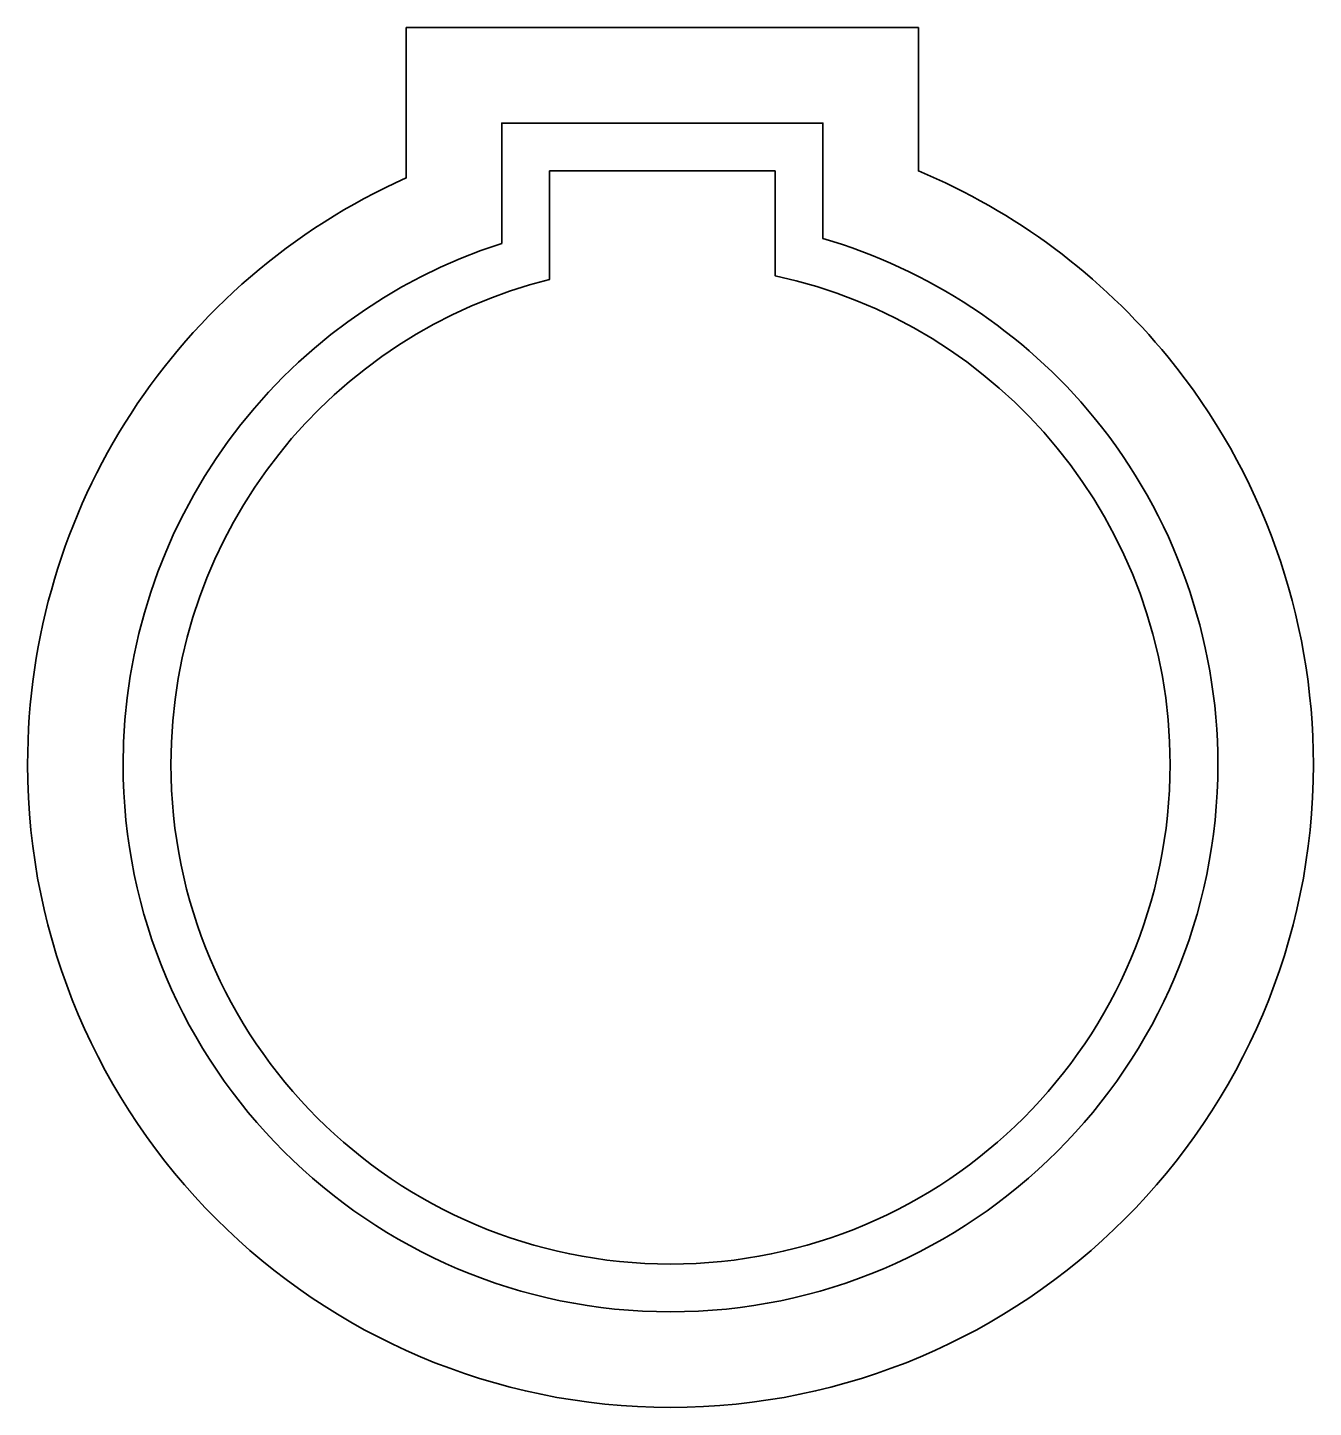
# Model space of a CAD drawing. Extents: x 165 to 434, y -595 to -306.
import ezdxf

# ---------------------------------------------------------------- set-up
doc = ezdxf.new("R2010")
doc.units = 0
doc.header["$MEASUREMENT"] = 0
doc.layers.add('Layer 1', color=7, linetype='Continuous', lineweight=0)

msp = doc.modelspace()

# ---------------------------------------------------------------- linework, layer by layer
at = {"layer": 'Layer 1', "color": 250, "lineweight": 35, "true_color": 0x231f20}
for points, knots in [([(299.55, -594.63), (225.35, -594.63), (164.98, -534.26), (164.98, -460.06), (164.98, -406.42), (196.28, -358.79), (244.24, -337.32), (244.24, -337.32), (244.24, -305.87), (244.24, -305.87), (244.24, -305.87), (351.44, -305.87), (351.44, -305.87), (351.44, -305.87), (351.44, -335.88), (351.44, -335.88), (371.73, -344.34), (389.6, -357.63), (403.71, -374.85), (423.32, -398.8), (434.12, -429.06), (434.12, -460.06), (434.12, -534.26), (373.75, -594.63), (299.55, -594.63)], [0, 0, 0, 0, 1, 1, 1, 2, 2, 2, 3, 3, 3, 4, 4, 4, 5, 5, 5, 6, 6, 6, 7, 7, 7, 8, 8, 8, 8]), ([(299.55, -574.63), (236.38, -574.63), (184.98, -523.23), (184.98, -460.06), (184.98, -409.95), (217.19, -366.19), (264.24, -351.04), (264.24, -351.04), (264.24, -325.87), (264.24, -325.87), (264.24, -325.87), (331.44, -325.87), (331.44, -325.87), (331.44, -325.87), (331.44, -350.01), (331.44, -350.01), (353.57, -356.42), (373.51, -369.54), (388.24, -387.52), (404.93, -407.91), (414.12, -433.67), (414.12, -460.06), (414.12, -523.23), (362.72, -574.63), (299.55, -574.63)], [0, 0, 0, 0, 1, 1, 1, 2, 2, 2, 3, 3, 3, 4, 4, 4, 5, 5, 5, 6, 6, 6, 7, 7, 7, 8, 8, 8, 8]), ([(404.12, -460.06), (404.12, -517.82), (357.3, -564.63), (299.55, -564.63), (241.79, -564.63), (194.98, -517.82), (194.98, -460.06), (194.98, -411.04), (228.71, -369.89), (274.24, -358.58), (274.24, -358.58), (274.24, -335.87), (274.24, -335.87), (274.24, -335.87), (321.44, -335.87), (321.44, -335.87), (321.44, -335.87), (321.44, -357.8), (321.44, -357.8), (368.69, -367.85), (404.12, -409.82), (404.12, -460.06)], [0, 0, 0, 0, 1, 1, 1, 2, 2, 2, 3, 3, 3, 4, 4, 4, 5, 5, 5, 6, 6, 6, 7, 7, 7, 7])]:
    msp.add_open_spline(points, degree=3, knots=knots, dxfattribs=at)

doc.saveas('drawing.dxf')
